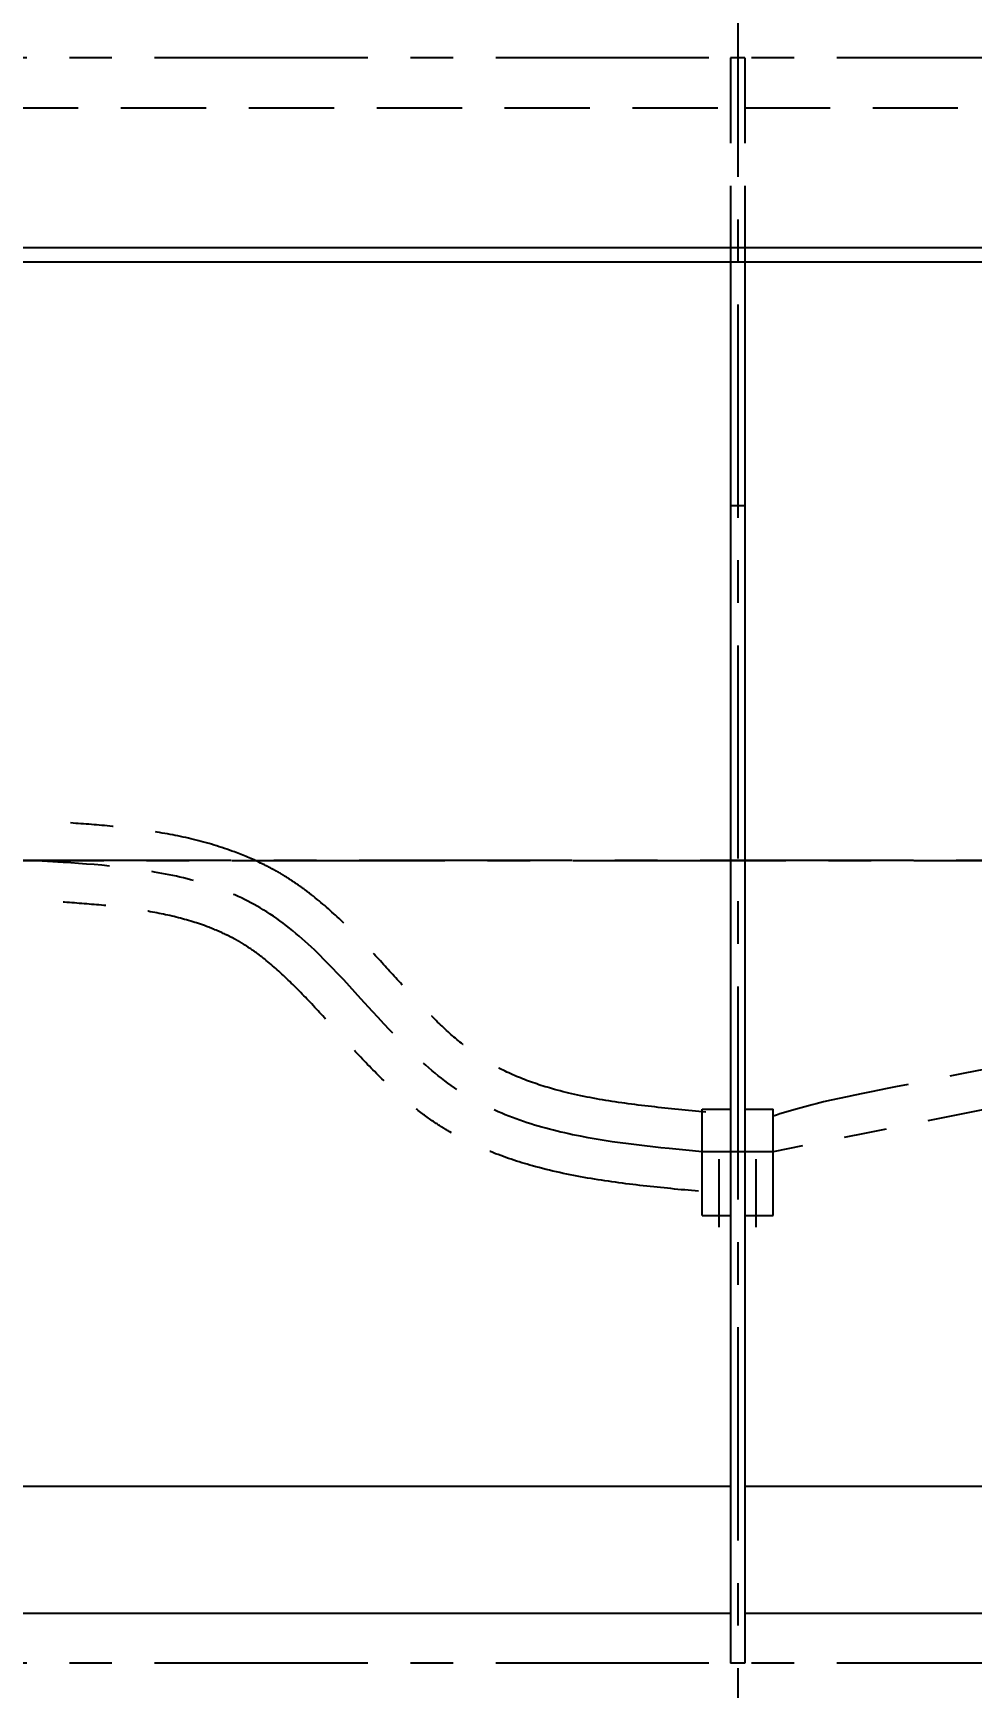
# Model space of a CAD drawing. Header units: millimetres. Extents: x 0 to 10092, y -1 to 7128.
# Drawn here: x 3126 to 3786, y 1219 to 2384 of the extents above; entities that cross this region are included whole.
import ezdxf

# ---------------------------------------------------------------- set-up
doc = ezdxf.new("R2010")
doc.units = ezdxf.units.MM
doc.header["$LTSCALE"] = 120
for name, pattern in [('F', [0.75, 0.5, -0.25]), ('G', [2, 1.25, -0.25, 0.25, -0.25]), ('K', [2.5, 1.25, -0.25, 0.25, -0.25, 0.25, -0.25])]:
    doc.linetypes.add(name, pattern=pattern)
for name, color, linetype in [('01', 7, 'Continuous'), ('04', 2, 'F'), ('05', 4, 'G'), ('07', 6, 'K'), ('08', 1, 'Continuous')]:
    doc.layers.add(name, color=color, linetype=linetype)
doc.styles.get("Standard").update_dxf_attribs({"font": 'isocp', "width": 0.707, "bigfont": 'intecad.shx'})
doc.dimstyles.new('INTE', dxfattribs={"dimscale": 12, "dimtxt": 3.5, "dimasz": 3, "dimexe": 3, "dimexo": 0, "dimgap": 1, "dimtad": 1, "dimdec": 3, "dimdsep": 46, "dimtxsty": 'Standard', "dimcen": 0, "dimclrd": 1, "dimclre": 1, "dimclrt": 3, "dimaunit": 1, "dimadec": 0, "dimazin": 0, "dimtfac": 1, "dimtdec": 3, "dimtmove": 0, "dimatfit": 0, "dimfxl": 3, "dimarcsym": 0})

# ---------------------------------------------------------------- blocks, each defined once
blk = doc.blocks.new('*D107')
at = {"layer": '08', "color": 1, "lineweight": -2}
for p, q in [((5738.8, 1239.9), (5738.8, 563.7)), ((1497.8, 999.3), (1497.8, 563.7)), ((1533.8, 599.7), (5702.8, 599.7))]:
    blk.add_line(p, q, dxfattribs=at)
at = {"layer": '08', "color": 1}
for points in [[(1533.8, 605.7), (1533.8, 593.7), (1497.8, 599.7)], [(5702.8, 605.7), (5702.8, 593.7), (5738.8, 599.7)]]:
    blk.add_solid(points, dxfattribs=at)
at = {"layer": 'Defpoints', "color": 0}
for p in [(5738.8, 1239.9), (1497.8, 999.3), (5738.8, 599.7)]:
    blk.add_point(p, dxfattribs=at)
at = {"layer": '08', "color": 3, "insert": (3618.3, 632.7), "char_height": 42, "attachment_point": 5}
blk.add_mtext('4241', dxfattribs=at)

msp = doc.modelspace()

# ---------------------------------------------------------------- linework, layer by layer
at = {"layer": '01'}
for p, q in [((1503.8418, 2232.9099), (5738.8418, 2232.9099)), ((1503.8418, 2222.9099), (5738.8418, 2222.9099))]:
    msp.add_line(p, q, dxfattribs=at)
at = {"layer": '01', "color": 7, "linetype": 'Continuous'}
for p, q in [((3616.3418, 2222.4099), (3616.3418, 1236.4099)), ((3626.3418, 2222.4099), (3626.3418, 1236.4099)), ((2017.3418, 1360.9136), (3616.3418, 1360.9136)), ((3626.3418, 1360.9136), (5439.3418, 1360.9136)), ((2017.3418, 1271.4099), (3616.3418, 1271.4099)), ((3626.3418, 1271.4099), (5439.3418, 1271.4099)), ((3626.3418, 1236.4099), (3616.3418, 1236.4099))]:
    msp.add_line(p, q, dxfattribs=at)
at = {"layer": '04', "color": 2, "linetype": 'F'}
for p, q in [((3616.3418, 2366.4099), (3616.3418, 2222.4099)), ((3626.3418, 2366.4099), (3616.3418, 2366.4099)), ((3626.3418, 2366.4099), (3626.3418, 2222.4099)), ((2017.3418, 2331.4099), (3616.3418, 2331.4099)), ((3626.3418, 2331.4099), (5439.3418, 2331.4099)), ((3616.3418, 2051.4099), (3626.3418, 2051.4099))]:
    msp.add_line(p, q, dxfattribs=at)
at = {"layer": '05', "color": 4, "linetype": 'G'}
for p, q in [((3621.3418, 2672.7571), (3621.3418, 1018.9463)), ((5904.9651, 1801.4099), (1365.1951, 1801.4099))]:
    msp.add_line(p, q, dxfattribs=at)
at = {"layer": '05'}
for p, q in [((5521.0357, 2366.4099), (1672.139, 2366.4099)), ((1345.3202, 1801.4099), (5839.6138, 1801.4099)), ((3596.3418, 1566.4099), (3596.3418, 1626.4099)), ((3596.3418, 1626.4099), (3616.3418, 1626.4099)), ((3626.3418, 1626.4099), (3646.3418, 1626.4099)), ((3646.3418, 1566.4099), (3646.3418, 1626.4099)), ((3646.3418, 1596.4099), (3596.3418, 1596.4099)), ((3608.3418, 1543.1641), (3608.3418, 1591.2397)), ((3634.3418, 1543.1641), (3634.3418, 1591.2397)), ((3596.3418, 1551.4099), (3596.3418, 1566.4099)), ((3646.3418, 1551.4099), (3646.3418, 1566.4099)), ((3596.3418, 1551.4099), (3616.3418, 1551.4099)), ((3626.3418, 1551.4099), (3646.3418, 1551.4099)), ((5521.0357, 1236.4099), (1672.139, 1236.4099))]:
    msp.add_line(p, q, dxfattribs=at)
at = {"layer": '05', "color": 4, "linetype": 'G'}
msp.add_spline([(5409.1684, 2027.2883), (5409.1684, 1931.6442), (4855.5076, 1753.2887), (3646.3418, 1596.4099)], degree=3, dxfattribs=at)
at = {"layer": '05'}
msp.add_spline([(3596.3418, 1596.4099), (3424.4597, 1639.7954), (3287.5186, 1766.7606), (3124.721, 1801.4099)], degree=3, dxfattribs=at)
at = {"layer": '07', "color": 6, "linetype": 'K'}
for points, knots in [([(5379.3418, 2027.2883), (5381.878, 2015.9827), (5382.9877, 1997.7429), (5383.4643, 1988.7522), (5383.7836, 1980.0199), (5383.8515, 1963.3531), (5383.5984, 1955.4193), (5382.7021, 1944.9633), (5382.3724, 1941.9793), (5381.7086, 1937.1938), (5381.4136, 1935.3366), (5380.7563, 1931.6804), (5380.3946, 1929.8845), (5379.2136, 1924.5889), (5378.2982, 1921.1815), (5375.3306, 1911.7507), (5372.9798, 1905.9994), (5367.4645, 1895.0979), (5364.299, 1889.9462), (5357.128, 1880.1114), (5353.121, 1875.4282), (5344.2272, 1866.4607), (5339.3396, 1862.1773), (5328.6694, 1853.9914), (5322.8869, 1850.0898), (5310.4479, 1842.6722), (5303.7918, 1839.1567), (5289.6551, 1832.5168), (5282.1749, 1829.3927), (5261.3409, 1821.6265), (5247.3329, 1817.3213), (5217.5824, 1809.7047), (5197.8408, 1806.3925), (5164.9624, 1800.639), (5147.8259, 1798.1971), (5116.4846, 1794.0317), (5098.2798, 1792.3078), (5046.2711, 1788.5638), (5015.9001, 1786.9586), (4954.4664, 1784.4184), (4923.4035, 1783.4828), (4881.0739, 1782.1535), (4869.6121, 1781.788), (4849.2297, 1781.0915), (4840.2932, 1780.7689), (4822.523, 1780.0923), (4813.6868, 1779.7383), (4787.3224, 1778.6306), (4769.9384, 1777.8307), (4718.3422, 1775.2536), (4684.686, 1773.2989), (4585.7771, 1766.7778), (4522.5838, 1761.5543), (4289.4509, 1738.7418), (4135.6811, 1716.0068), (3902.0125, 1675.1819), (3816.7025, 1658.7427), (3701.7614, 1636.0198), (3671.304, 1629.9426), (3646.3418, 1621.4099)], [0, 0, 0, 0, 26.815105999, 26.815105999, 53.630211998, 53.630211998, 80.445317998, 80.445317998, 91.652490867, 91.652490867, 99.103043147, 99.103043147, 106.553595427, 106.553595427, 121.454699986, 121.454699986, 149.181467367, 149.181467367, 176.908234748, 176.908234748, 204.635002129, 204.635002129, 232.36176951, 232.36176951, 260.088536891, 260.088536891, 287.815304272, 287.815304272, 315.542071653, 315.542071653, 361.313220003, 361.313220003, 407.084368354, 407.084368354, 452.855516704, 452.855516704, 498.626665055, 498.626665055, 571.112846864, 571.112846864, 643.599028674, 643.599028674, 670.614719313, 670.614719313, 691.893490065, 691.893490065, 713.172260816, 713.172260816, 755.72980232, 755.72980232, 840.844885327, 840.844885327, 1011.07505134, 1011.07505134, 1492.67197994, 1492.67197994, 1786.352096777, 1786.352096777, 1892.817760989, 1892.817760989, 1892.817760989, 1892.817760989]), ([(3598.9613, 1624.2871), (3585.9422, 1625.5105), (3573.1007, 1626.719), (3548.0471, 1629.5648), (3535.8356, 1631.2026), (3512.3362, 1635.3123), (3501.0508, 1637.7846), (3482.2618, 1643.1577), (3474.5046, 1645.8086), (3459.7472, 1651.9048), (3452.7476, 1655.3484), (3444.5539, 1660.1895), (3443.0024, 1661.1452), (3440.3275, 1662.8641), (3439.1969, 1663.6138), (3436.9343, 1665.1605), (3435.805, 1665.9556), (3432.4221, 1668.4046), (3430.1734, 1670.1223), (3422.3478, 1676.39), (3416.7949, 1681.3553), (3405.685, 1692.0544), (3400.1288, 1697.7867), (3388.9225, 1709.7504), (3383.2724, 1715.9812), (3371.7452, 1728.6591), (3365.8681, 1735.1064), (3353.7099, 1747.9298), (3347.4288, 1754.3067), (3334.244, 1766.685), (3327.3391, 1772.6879), (3317.3343, 1780.3714), (3314.6119, 1782.3694), (3309.0571, 1786.2371), (3306.2252, 1788.1074), (3301.8848, 1790.8045), (3300.4275, 1791.6823), (3297.5017, 1793.3905), (3296.0307, 1794.2226), (3291.5951, 1796.6543), (3288.6081, 1798.1896), (3279.5714, 1802.5526), (3273.4465, 1805.1371), (3257.774, 1810.9657), (3248.1345, 1813.8337), (3228.687, 1818.5733), (3218.8776, 1820.4456), (3199.1949, 1823.4894), (3189.3207, 1824.6609), (3169.6015, 1826.568), (3159.7561, 1827.3035), (3142.041, 1828.4599), (3134.1496, 1828.9137), (3126.3295, 1829.3637)], [0, 0, 0, 0, 37.261092055, 37.261092055, 74.52218411, 74.52218411, 111.783276164, 111.783276164, 140.024199284, 140.024199284, 168.265122403, 168.265122403, 174.973140544, 174.973140544, 179.987877286, 179.987877286, 185.002614027, 185.002614027, 195.032087511, 195.032087511, 219.97688446, 219.97688446, 244.921681408, 244.921681408, 269.866478357, 269.866478357, 294.811275305, 294.811275305, 319.756072254, 319.756072254, 344.700869202, 344.700869202, 353.757869375, 353.757869375, 362.76377366, 362.76377366, 367.242015455, 367.242015455, 371.72025725, 371.72025725, 380.67674084, 380.67674084, 398.589708021, 398.589708021, 425.999554269, 425.999554269, 453.409400517, 453.409400517, 480.819246765, 480.819246765, 508.229093014, 508.229093014, 530.460401946, 530.460401946, 530.460401946, 530.460401946]), ([(3593.7222, 1568.5327), (3580.9117, 1569.7365), (3567.9291, 1570.9547), (3541.8523, 1573.9003), (3528.7574, 1575.6272), (3502.6689, 1580.1199), (3489.6731, 1582.8854), (3466.8738, 1589.2531), (3457.0036, 1592.5328), (3437.62, 1600.3835), (3428.1059, 1604.9563), (3415.6037, 1612.2252), (3412.3608, 1614.2319), (3404.1976, 1619.6199), (3399.4284, 1623.09), (3390.2337, 1630.3042), (3385.8061, 1634.0495), (3374.3088, 1644.3383), (3367.4919, 1651.0494), (3354.373, 1664.6148), (3348.0706, 1671.4704), (3335.7612, 1684.9809), (3329.7541, 1691.6361), (3317.8706, 1704.4091), (3311.9941, 1710.5261), (3300.2614, 1721.9003), (3294.4061, 1727.1557), (3286.2943, 1733.6279), (3284.0584, 1735.3283), (3279.0754, 1738.9171), (3276.3258, 1740.7626), (3272.5537, 1743.0967), (3271.5404, 1743.7044), (3269.4886, 1744.897), (3268.4526, 1745.4805), (3265.3137, 1747.1937), (3263.1798, 1748.286), (3256.6529, 1751.4222), (3252.1335, 1753.3253), (3240.2743, 1757.7118), (3232.7091, 1759.9665), (3216.8714, 1763.8007), (3208.6003, 1765.3796), (3191.4769, 1768.0065), (3182.6254, 1769.0545), (3164.4786, 1770.7944), (3155.1836, 1771.4865), (3138.2797, 1772.5831), (3130.7299, 1773.0178), (3123.1125, 1773.4561)], [0, 0, 0, 0, 36.663995638, 36.663995638, 73.327991276, 73.327991276, 109.991986914, 109.991986914, 138.487243324, 138.487243324, 166.982499733, 166.982499733, 177.117972302, 177.117972302, 192.844183278, 192.844183278, 208.570394253, 208.570394253, 235.00663018, 235.00663018, 261.442866107, 261.442866107, 287.879102034, 287.879102034, 314.315337961, 314.315337961, 340.751573888, 340.751573888, 350.790317001, 350.790317001, 363.070554127, 363.070554127, 367.555948107, 367.555948107, 372.041342087, 372.041342087, 381.012130047, 381.012130047, 398.953705967, 398.953705967, 426.416582772, 426.416582772, 453.879459577, 453.879459577, 481.342336382, 481.342336382, 508.805213187, 508.805213187, 530.460401946, 530.460401946, 530.460401946, 530.460401946])]:
    msp.add_open_spline(points, degree=3, knots=knots, dxfattribs=at)

# ---------------------------------------------------------------- dimensions: what is measured, and where the dimension line sits
at = {"layer": '08'}
dim = msp.add_linear_dim(base=(5738.8418, 599.6593), p1=(1497.8418, 999.2855), p2=(5738.8418, 1239.9136), dimstyle='INTE', dxfattribs=at)
dim.commit()
dim.dimension.update_dxf_attribs({"geometry": '*D107', "text_midpoint": (3618.3418, 632.6634)})

doc.saveas('drawing.dxf')
